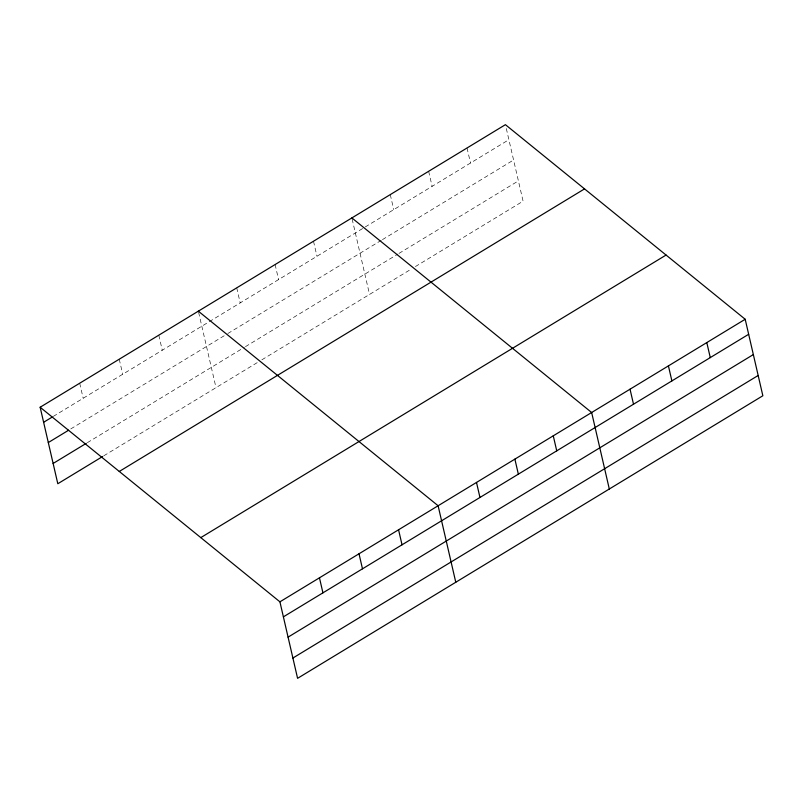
<?xml version="1.0" encoding="UTF-8"?>
<svg xmlns="http://www.w3.org/2000/svg" width="803" height="803" viewBox="0 0 803 803"><rect width="100%" height="100%" fill="white"/><g stroke="black" fill="none" stroke-linecap="round" stroke-linejoin="round"><path stroke-width="0.6" stroke-dasharray="4.01 3.01" d="M53.239 416.436L508.891 139.712M70.754 428.932L226.757 334.189M227.821 333.536L381.365 240.288M382.429 239.645L513.579 159.998M87.336 442.684L244.373 347.308M245.437 346.665L397.917 254.059M398.981 253.417L518.397 180.886M103.768 455.823L257.582 362.414M261.848 359.824L411.126 269.166M415.392 266.576L523.084 201.172L505.689 125.83M467.035 147.993L470.508 163.019M428.651 171.3L432.124 186.336M390.268 194.617L393.741 209.643M352.146 219.078L369.541 294.42M313.501 241.241L316.964 256.267M275.108 264.548L278.581 279.585M236.724 287.855L240.197 302.892M198.612 312.327L216.007 387.668M158.793 335.192L162.266 350.218M119.245 359.212L122.718 374.238M79.698 383.222L83.171 398.258"/><path stroke-width="1.2" d="M40.15 407.241L505.418 124.676L745.194 319.263L762.85 395.759L297.582 678.324L279.916 601.828L40.15 407.241L57.806 483.737L102.704 456.475M43.623 422.278L52.175 417.088M48.3 442.563L68.616 430.227M53.128 463.461L86.262 443.336M119.276 471.461L584.544 188.886M200.79 537.619L666.068 255.053M279.916 601.828L745.194 319.263M283.389 616.855L748.657 334.289M288.076 637.14L753.344 354.575M292.894 658.038L758.162 375.473M351.885 217.924L591.65 412.511L609.306 489.007M198.341 311.173L438.107 505.749L455.773 582.245M706.801 342.57L710.274 357.606M668.417 365.887L671.89 380.913M630.034 389.194L633.507 404.23M553.267 435.818L556.74 450.854M514.884 459.135L518.347 474.161M476.5 482.442L479.963 497.479M398.559 529.769L402.032 544.805M359.011 553.789L362.484 568.825M319.464 577.809L322.936 592.845"/></g></svg>
